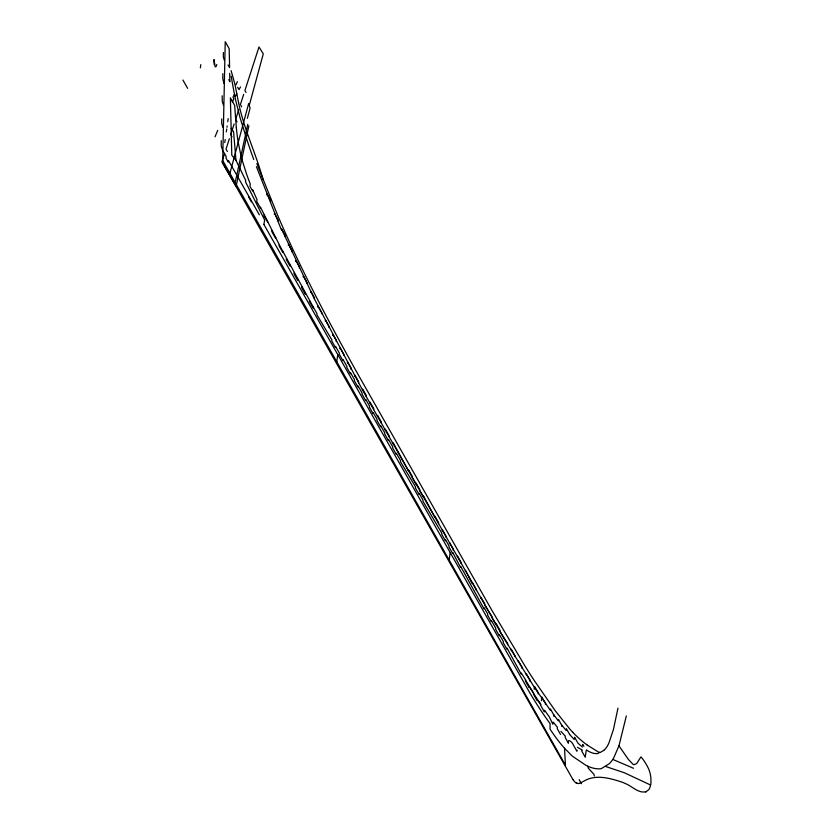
<?xml version="1.0" encoding="UTF-8"?>
<svg xmlns="http://www.w3.org/2000/svg" width="834" height="834" viewBox="0 0 834 834"><rect width="100%" height="100%" fill="white"/><g stroke="black" fill="none" stroke-linecap="round" stroke-linejoin="round"><path stroke-width="1.25" d="M221.239 140.675L221.25 146.127L222.417 149.62M222.188 95.785L222.24 101.185L223.429 105.105M222.834 73.653L222.814 78.823L223.919 83.41M223.408 53.251L223.46 52.678M221.761 118.887L221.708 123.588L222.928 127.414M200.379 67.867L200.785 64.666M224.784 142.572L225.222 139.528M226.306 131.897L226.723 128.999M226.973 127.237L227.161 125.944M227.755 121.754L228.203 118.584M252.744 189.975L252.608 190.986L249.95 186.305L250.283 184.012L248.407 179.143A80.252 25.864 72.9 0 1 246.28 173.232L241.297 157.345L238.19 142.207A90.124 29.044 72.9 0 1 237.627 138.527M264.117 214.87L263.971 215.87L267.693 222.011M266.943 195.041L267.078 194.03L270.758 200.504L270.612 201.515M271.988 230.601L271.842 231.602L275.522 238.076L275.658 237.075M274.303 214.39L274.438 213.379L278.118 219.853L277.972 220.864M279.275 244.883L279.129 245.894L282.799 252.368L282.945 251.357M281.402 229.944L256.403 166.654M285.072 236.418L285.218 235.407L281.538 228.933L313.959 298.103L362.425 389.864L503.799 638.041L534.177 687.039L550.263 710.151L550.43 708.994L554.099 715.468L553.964 716.479M286.458 258.582L286.312 259.593L289.982 266.067L290.128 265.056M288.335 245.405L288.481 244.393L292.15 250.867L292.004 251.878M294.121 272.781L293.975 273.792L297.644 280.266L297.79 279.254M295.716 261.532L295.862 260.521L299.531 266.995L299.385 268.006M301.814 286.719L301.668 287.72L305.338 294.193L305.484 293.193M303.19 277.024L303.336 276.023L307.006 282.497L306.86 283.497M309.56 300.521L309.414 301.533L313.094 308.007L313.23 306.995L279.692 245.582L260.521 207.228L260.416 207.947L256.747 201.474L256.997 199.649L252.744 190.027M310.738 292.286L310.873 291.285L314.554 297.759L314.408 298.76M317.921 307.246L318.067 306.245L321.736 312.719L321.59 313.72M325.333 321.121L325.479 320.11L329.149 326.584L329.013 327.585M332.568 335.195L332.714 334.184L336.383 340.658L336.238 341.669M336.759 361.789L337.76 354.711M340.001 348.977L340.147 347.976L343.817 354.45L343.671 355.451M347.403 362.967L347.538 361.966L351.218 368.44L351.072 369.441M354.846 376.322L354.992 375.321L358.662 381.795L358.516 382.796M362.529 390.124L362.675 389.113L366.345 395.587L366.199 396.598M369.952 403.166L370.098 402.165L373.768 408.639L373.622 409.64M377.448 416.416L377.594 415.405L381.263 421.879L381.117 422.89M385.245 430.177L385.391 429.166L389.061 435.64L388.915 436.641M393.158 443.876L393.294 442.864L408.504 471.002L408.639 470.001L412.319 476.475L412.173 477.475L415.926 484.012L416.072 483.001L419.742 489.475L419.606 490.486L423.463 497.085L423.599 496.074L434.795 517.216L434.941 516.204L438.611 522.678L438.476 523.689M442.249 530.831L442.395 529.83L446.065 536.304L445.929 537.304M449.422 543.622L449.568 542.621L453.237 549.095L453.091 550.096M449.119 560.104L450.151 552.848M457.386 557.143L457.532 556.132L461.202 562.606L461.066 563.617M465.33 571.394L465.476 570.383L472.075 583.331L472.221 582.32L475.891 588.794L475.755 589.805M480.916 598.374L481.062 597.363L484.731 603.837L484.596 604.848L491.987 616.576L491.851 617.587L496.24 624.958L496.386 623.947L500.056 630.421L499.91 631.421L507.708 643.681L507.562 644.682M511.096 650.186L511.242 649.186L514.912 655.66L514.776 656.66M518.31 661.946L518.446 660.945L522.126 667.419L521.98 668.42M313.23 306.995L317.003 313.678L316.857 314.689L331.901 339.938L331.755 340.939L335.424 347.413L335.57 346.412L339.407 353.147L339.261 354.158L342.93 360.632L343.076 359.621L346.913 366.355L346.777 367.356L350.447 373.83L350.593 372.829L354.398 379.501L354.252 380.502L357.922 386.976L358.067 385.975L362.112 393.054L361.966 394.055L365.636 400.529L365.782 399.528L369.535 406.095L369.389 407.107L373.059 413.581L373.205 412.569L377.041 419.283L376.895 420.294L380.565 426.758L380.711 425.757L384.849 432.992L384.703 434.003L388.373 440.477L388.519 439.466L392.731 446.847L392.585 447.848L396.265 454.322L396.4 453.321L400.591 460.649L400.445 461.661L415.52 486.9L415.374 487.911L419.043 494.385L419.189 493.374L423.026 500.119L422.89 501.119L441.895 533.343L441.749 534.344L445.429 540.818L445.564 539.817L449.088 545.999L448.942 547.01L452.612 553.484L452.758 552.473L460.524 567.422L460.66 566.411L484.022 608.82L484.168 607.819L487.744 614.105L487.609 615.117L491.278 621.591L491.424 620.579L495.771 628.242L495.625 629.253L499.305 635.727L499.441 634.716L503.402 641.659L503.256 642.67L506.926 649.144L507.072 648.133L521.177 674.039L521.323 673.038L524.742 678.636A75.758 24.415 72.9 0 1 525.535 679.95L525.389 680.951L529.069 687.424L529.204 686.424L533.624 693.179L533.479 694.19L537.148 700.664C537.273 699.142 541.026 703.792 540.713 705.449L544.383 711.923L544.623 710.224L549.304 716.896L552.859 724.256L553.171 722.035L557.435 727.29L557.237 728.655L560.5 734.41M526.264 674.842L526.41 673.83L530.08 680.304L529.934 681.315M534.156 689.395L534.584 686.403L538.253 692.877L538.118 693.888M541.391 700.716L541.902 697.068L545.582 703.542L545.436 704.542M561.647 726.351L561.793 725.351L558.53 719.596L558.353 720.837L553.713 714.79M566.265 729.75L566.411 728.739L569.674 734.493M574.501 738.267L574.636 737.266L578.045 743.261L582.434 747.035M577.045 750.225L576.909 751.236L573.511 745.242C573.083 743.115 567.12 737.1 568.434 743.23L565.171 737.475L565.348 736.214L560.938 731.355M581.986 750.235L581.84 751.236L585.239 757.23L586.208 750.454M582.664 745.471L582.799 744.46L583.915 746.42M263.898 224.377L264.659 220.04L245.509 181.833L245.749 180.551L235.991 160.357L231.8 155.239L230.372 97.859L234.646 105.376L236.324 127.717M617.973 708.108L613.428 729.51L609.039 742.677A125.017 40.293 72.9 0 1 607.569 745.711L607.34 746.107A106.179 34.215 72.9 0 1 603.764 750.381M216.788 64.51L216.183 66.449L215.182 66.866L213.973 59.537L214.182 64.614M626.324 715.926L618.974 745.836L613.709 757.898A145.929 47.027 72.9 0 1 610.707 762.182A127.112 40.96 72.9 0 1 609.154 763.798L601.21 768.687A168.624 54.346 72.9 0 1 587.907 766.248A118.605 38.218 72.9 0 1 585.697 765.185L572.166 756.011L564.514 748.213A150.214 48.403 72.9 0 1 550.086 729.218L550.065 723.568A252.129 81.252 72.9 0 1 535.147 701.55A301.335 97.109 72.9 0 1 530.518 694.065L263.878 224.461M248.876 125.778L236.105 186.295L221.896 161.89L224.607 153.477M234.844 184.126L247.771 124.308M229.475 174.911L248.678 103.479L250.085 108.201L247.344 118.386M249.251 105.407L263.283 53.876L258.988 46.954L244.915 90.541L246.04 92.48M234.135 123.974L230.757 134.41L231.988 136.922M229.36 138.746L226.024 149.098L227.348 151.444M238.774 109.588L235.668 119.21L236.992 121.879M243.705 94.315L240.411 104.521L241.641 106.815M215.016 136.807L217.705 130.396M236.053 84.703L237.377 81.649M236.741 93.689L235.376 96.431L234.26 94.45L232.999 97.171L233.854 98.798L232.54 101.748L231.623 100.07M240.505 86.934L239.024 89.624L237.617 87.289M603.785 750.412L600.282 752.393A26.876 8.663 72.9 0 1 598.28 751.945L587.053 744.95M645.672 792.019L648.706 789.735A22.893 7.381 72.9 0 0 649.373 788.693A43.733 14.095 72.9 0 0 650.468 785.524L650.708 784.523A27.96 9.007 72.9 0 0 650.979 782.813L650.854 777.528A29.576 9.528 72.9 0 0 650.687 776.298L650.426 774.744A8.82 2.836 72.9 0 0 650.051 773.097L649.926 772.649A11.801 3.805 72.9 0 0 649.363 770.824L649.061 769.959A8.496 2.742 72.9 0 0 648.425 768.427L646.892 765.456A42.325 13.636 72.9 0 0 642.618 758.857L641.231 757.209A3.044 0.98 72.9 0 0 640.866 757.022L638.385 760.858A43.097 13.886 72.9 0 1 637.781 761.963A51.176 16.492 72.9 0 1 636.332 763.725L633.955 764.695A13.709 4.42 72.9 0 1 633.121 764.382L628.44 759.493L618.964 745.857M646.423 791.56C638.594 794.031 632.109 785.993 625.187 783.491A192.331 61.977 72.9 0 0 622.894 782.448C610.373 778.258 595.34 773.744 583.247 781.531M582.466 781.948L578.911 783.46M605.547 766.446L624.395 772.784L650.603 785.023M577.378 783.334L576.419 782.949M613.199 759.597L633.517 768.281M582.028 749.891L577.462 747.327M587.042 750.35L586.438 749.964M574.313 739.57L569.674 734.535M566.161 730.469L561.449 724.746M231.206 128.332L233.572 131.762L235.991 160.357M540.828 704.615L539.15 702.072M228.036 64.948L229.611 67.648L229.173 48.653L225.232 41.7L222.657 162.953L572.551 778.873A27.71 8.934 72.9 0 0 573.135 779.707M222.907 150.808L226.077 156.354L226.087 158.283L228.287 162.067L228.516 160.649L259.364 214.818M248.48 196.678L251.42 201.87M579.182 779.675L581.465 783.72M222.709 160.514L565.462 765.216L564.514 748.213M182.907 80.001L187.64 88.373M228.756 79.616L229.903 81.742L229.684 73.319M224.44 60.371L223.804 58.693A2.95 0.949 72.9 0 1 223.554 57.692L223.512 57.41M256.893 163.568A141.53 45.609 72.9 0 0 257.925 166.393L277.513 214.932A370.442 119.377 72.9 0 0 281.121 223.345C303.701 274.959 330.274 324.718 357.734 373.872L491.945 610.436L525.045 666.147A476.798 153.654 72.9 0 0 534.062 680.221L555.1 710.568L569.831 729.072A186.607 60.131 72.9 0 0 572.739 732.252M231.112 70.619L234.969 84.411L238.628 102.978M594.35 776.006L593.891 774.265L588.293 768.156L587.907 766.248M238.576 102.697C243.914 129.124 256.059 153.633 262.991 179.456M231.216 76.165L231.883 80.22A222.157 71.588 72.9 0 0 235.939 101.373L240.036 117.615L247.344 141.019A188.995 60.903 72.9 0 0 253.755 159.523M539.15 702.061A273.802 88.237 72.9 0 1 525.535 679.96M587.105 750.433A107.607 34.674 72.9 0 0 594.319 753.477L597.144 753.634A40.814 13.156 72.9 0 0 599.542 752.351M223.418 57.317A13.459 4.337 72.9 0 1 223.46 53.334M578.921 783.491A21.569 6.953 72.9 0 1 577.472 783.387M576.482 783.241A18.098 5.828 72.9 0 1 573.135 779.863M587.042 744.908A198.492 63.968 72.9 0 1 572.75 732.294M237.617 138.517A121.816 39.25 72.9 0 1 236.335 127.727"/></g></svg>
